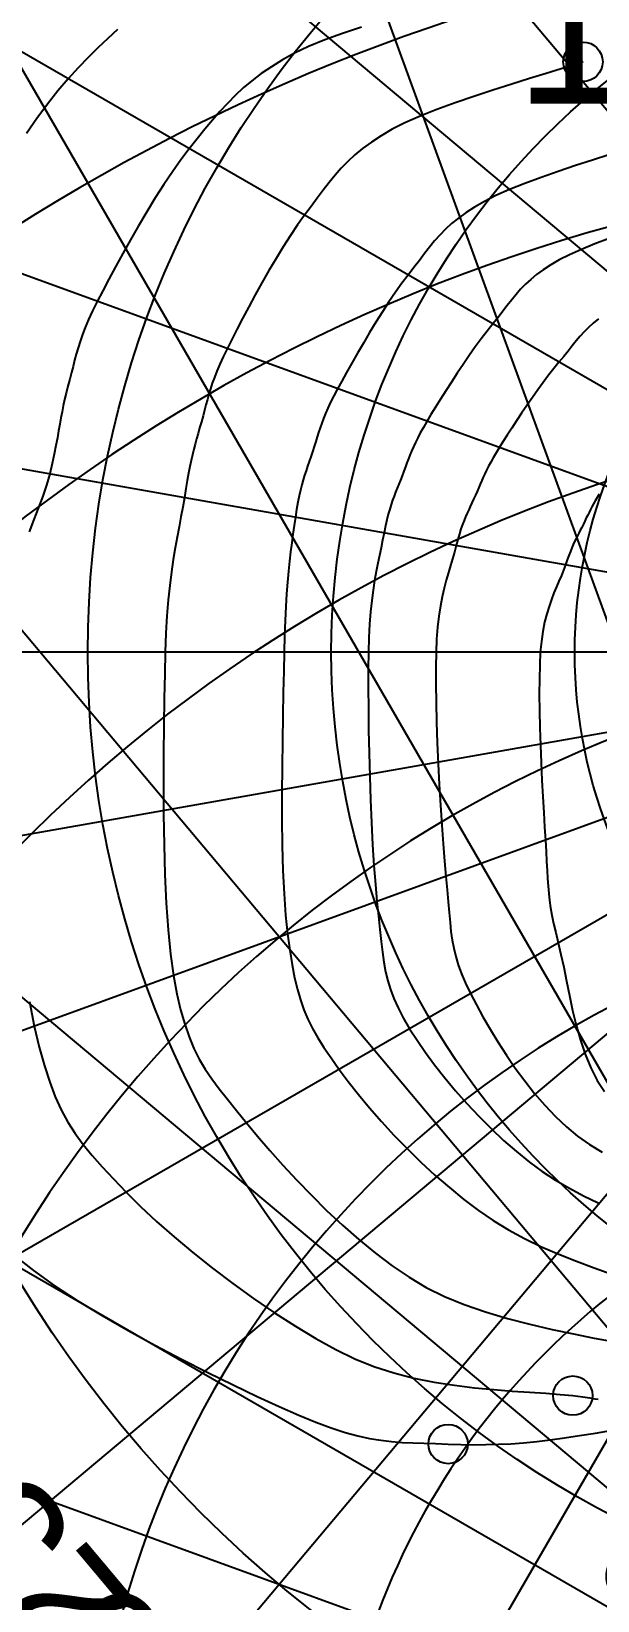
# Model space of a CAD drawing. Header units: metres. Extents: x -58 to 58, y -58 to 58.
# Drawn here: x -31.41 to -14.15, y -28.92 to 18.94 of the extents above; entities that cross this region are included whole.
import ezdxf
from ezdxf.enums import TextEntityAlignment as Align

# ---------------------------------------------------------------- set-up
doc = ezdxf.new("R2010")
doc.units = ezdxf.units.M
for name, color, linetype in [('CUT_REFERENCE', 1, 'Continuous'), ('ENGRAVE_AWA', 4, 'Continuous'), ('ENGRAVE_POLARS', 3, 'Continuous'), ('ENGRAVE_TEXT', 7, 'Continuous'), ('ENGRAVE_VMG', 2, 'Continuous')]:
    doc.layers.add(name, color=color, linetype=linetype)

msp = doc.modelspace()

# ---------------------------------------------------------------- linework, layer by layer
at = {"layer": 'CUT_REFERENCE'}
for radius in [57.5, 53.18, 44.54, 44.54]:
    msp.add_circle((0, 0), radius, dxfattribs=at)
at = {"layer": 'ENGRAVE_AWA'}
for p, q in [((0, -37.117), (-26.531, 35.776)), ((0, 0), (-28.63, 34.12)), ((0, 0), (-34.12, 28.63)), ((0, -37.117), (-36.317, 25.786)), ((0, 0), (-38.573, 22.27)), ((0, 0), (-41.854, 15.234)), ((0, -37.117), (-42.452, 13.476)), ((0, 0), (-43.863, 7.734)), ((0, 0), (-44.54, 0)), ((0, -37.117), (-44.539, 0.256)), ((0, 0), (-43.863, -7.734)), ((0, 0), (-41.854, -15.234)), ((0, 0), (-38.573, -22.27)), ((0, 0), (-34.12, -28.63)), ((0, 0), (-28.63, -34.12)), ((0, 0), (-22.27, -38.573)), ((0, -37.117), (-42.773, -12.422)), ((0, -37.117), (-37.959, -23.301))]:
    msp.add_line(p, q, dxfattribs=at)
for radius in [37.117, 29.693, 22.27, 14.847]:
    msp.add_circle((0, 0), radius, dxfattribs=at)
for radius, start, end in [(66.81, 51.05756, 128.94244), (59.387, 41.49082, 138.50918), (51.963, 32.8783, 147.1217), (44.54, 24.6243, 155.3757), (37.117, 16.2602, 163.7398), (29.693, 7.1808, 172.8192), (22.27, 356.1774, 183.8226), (14.847, 339.5127, 200.4873)]:
    msp.add_arc((0, -37.117), radius, start, end, dxfattribs=at)
at = {"layer": 'ENGRAVE_POLARS'}
for p, q in [((-29.086, 18.726), (-29.385, 18.441)), ((-28.782, 18.995), (-29.086, 18.726)), ((-22.469, 18.677), (-22.962, 18.476)), ((-21.925, 18.876), (-22.469, 18.677)), ((-21.345, 19.069), (-21.925, 18.876)), ((-29.385, 18.441), (-29.684, 18.141)), ((-23.388, 18.273), (-23.758, 18.069)), ((-22.962, 18.476), (-23.388, 18.273)), ((-29.985, 17.824), (-30.29, 17.488)), ((-29.684, 18.141), (-29.985, 17.824)), ((-24.095, 17.862), (-24.403, 17.652)), ((-23.758, 18.069), (-24.095, 17.862)), ((-15.267, 17.794), (-15.717, 17.655)), ((-14.889, 17.914), (-15.267, 17.794)), ((-14.597, 18.012), (-14.889, 17.914)), ((-30.29, 17.488), (-30.603, 17.122)), ((-24.687, 17.436), (-24.952, 17.214)), ((-24.403, 17.652), (-24.687, 17.436)), ((-16.769, 17.328), (-17.341, 17.146)), ((-16.223, 17.499), (-16.769, 17.328)), ((-15.717, 17.655), (-16.223, 17.499)), ((-30.603, 17.122), (-30.922, 16.717)), ((-25.2, 16.984), (-25.437, 16.744)), ((-24.952, 17.214), (-25.2, 16.984)), ((-18.495, 16.757), (-19.048, 16.555)), ((-17.921, 16.954), (-18.495, 16.757)), ((-17.341, 17.146), (-17.921, 16.954)), ((-31.244, 16.283), (-31.565, 15.826)), ((-30.922, 16.717), (-31.244, 16.283)), ((-25.667, 16.494), (-25.894, 16.231)), ((-25.437, 16.744), (-25.667, 16.494)), ((-19.563, 16.352), (-20.024, 16.15)), ((-19.048, 16.555), (-19.563, 16.352)), ((-26.122, 15.955), (-26.356, 15.665)), ((-25.894, 16.231), (-26.122, 15.955)), ((-20.418, 15.952), (-20.751, 15.758)), ((-20.024, 16.15), (-20.418, 15.952)), ((-26.6, 15.358), (-26.854, 15.024)), ((-26.356, 15.665), (-26.6, 15.358)), ((-21.314, 15.37), (-21.552, 15.173)), ((-21.048, 15.564), (-21.314, 15.37)), ((-20.751, 15.758), (-21.048, 15.564)), ((-26.854, 15.024), (-27.113, 14.658)), ((-21.769, 14.972), (-21.968, 14.766)), ((-21.552, 15.173), (-21.769, 14.972)), ((-14.823, 14.844), (-15.35, 14.666)), ((-14.305, 15.015), (-14.823, 14.844)), ((-13.81, 15.175), (-14.305, 15.015)), ((-27.113, 14.658), (-27.374, 14.268)), ((-22.156, 14.553), (-22.337, 14.331)), ((-21.968, 14.766), (-22.156, 14.553)), ((-15.87, 14.483), (-16.369, 14.297)), ((-15.35, 14.666), (-15.87, 14.483)), ((-27.374, 14.268), (-27.635, 13.858)), ((-22.515, 14.1), (-22.696, 13.856)), ((-22.337, 14.331), (-22.515, 14.1)), ((-17.25, 13.93), (-17.603, 13.753)), ((-16.834, 14.112), (-17.25, 13.93)), ((-16.369, 14.297), (-16.834, 14.112)), ((-27.894, 13.436), (-28.146, 13.009)), ((-27.635, 13.858), (-27.894, 13.436)), ((-22.885, 13.6), (-23.086, 13.329)), ((-22.696, 13.856), (-22.885, 13.6)), ((-18.163, 13.413), (-18.396, 13.244)), ((-17.901, 13.582), (-18.163, 13.413)), ((-17.603, 13.753), (-17.901, 13.582)), ((-28.146, 13.009), (-28.391, 12.583)), ((-23.299, 13.035), (-23.516, 12.713)), ((-23.086, 13.329), (-23.299, 13.035)), ((-18.603, 13.075), (-18.79, 12.903)), ((-18.396, 13.244), (-18.603, 13.075)), ((-28.391, 12.583), (-28.625, 12.165)), ((-23.516, 12.713), (-23.735, 12.371)), ((-19.122, 12.547), (-19.276, 12.359)), ((-18.961, 12.728), (-19.122, 12.547)), ((-18.79, 12.903), (-18.961, 12.728)), ((-14.24, 12.458), (-14.648, 12.291)), ((-13.802, 12.626), (-14.24, 12.458)), ((-28.625, 12.165), (-28.846, 11.761)), ((-23.954, 12.012), (-24.171, 11.644)), ((-23.735, 12.371), (-23.954, 12.012)), ((-19.43, 12.162), (-19.586, 11.956)), ((-19.276, 12.359), (-19.43, 12.162)), ((-15.322, 11.971), (-15.582, 11.82)), ((-15.013, 12.128), (-15.322, 11.971)), ((-14.648, 12.291), (-15.013, 12.128)), ((-28.846, 11.761), (-29.051, 11.378)), ((-24.171, 11.644), (-24.384, 11.271)), ((-19.93, 11.507), (-20.12, 11.255)), ((-19.752, 11.738), (-19.93, 11.507)), ((-19.586, 11.956), (-19.752, 11.738)), ((-16.012, 11.523), (-16.191, 11.374)), ((-15.811, 11.671), (-16.012, 11.523)), ((-15.582, 11.82), (-15.811, 11.671)), ((-29.237, 11.023), (-29.402, 10.702)), ((-29.051, 11.378), (-29.237, 11.023)), ((-24.384, 11.271), (-24.59, 10.899)), ((-20.12, 11.255), (-20.315, 10.981)), ((-16.499, 11.072), (-16.637, 10.914)), ((-16.352, 11.224), (-16.499, 11.072)), ((-16.191, 11.374), (-16.352, 11.224)), ((-29.402, 10.702), (-29.545, 10.414)), ((-24.787, 10.535), (-24.973, 10.183)), ((-24.59, 10.899), (-24.787, 10.535)), ((-20.513, 10.689), (-20.712, 10.383)), ((-20.315, 10.981), (-20.513, 10.689)), ((-16.904, 10.582), (-17.041, 10.403)), ((-16.77, 10.752), (-16.904, 10.582)), ((-16.637, 10.914), (-16.77, 10.752)), ((-29.666, 10.152), (-29.768, 9.912)), ((-29.545, 10.414), (-29.666, 10.152)), ((-24.973, 10.183), (-25.147, 9.85)), ((-20.909, 10.069), (-21.103, 9.751)), ((-20.712, 10.383), (-20.909, 10.069)), ((-17.188, 10.215), (-17.348, 10.016)), ((-17.041, 10.403), (-17.188, 10.215)), ((-14.128, 10.173), (-14.285, 10.042)), ((-29.854, 9.69), (-29.927, 9.483)), ((-29.768, 9.912), (-29.854, 9.69)), ((-25.147, 9.85), (-25.305, 9.541)), ((-21.103, 9.751), (-21.292, 9.434)), ((-17.52, 9.8), (-17.698, 9.564)), ((-17.348, 10.016), (-17.52, 9.8)), ((-14.685, 9.639), (-14.806, 9.496)), ((-14.561, 9.777), (-14.685, 9.639)), ((-14.429, 9.911), (-14.561, 9.777)), ((-14.285, 10.042), (-14.429, 9.911)), ((-30.044, 9.096), (-30.094, 8.909)), ((-29.99, 9.286), (-30.044, 9.096)), ((-29.927, 9.483), (-29.99, 9.286)), ((-25.445, 9.261), (-25.566, 9.011)), ((-25.305, 9.541), (-25.445, 9.261)), ((-21.473, 9.124), (-21.645, 8.824)), ((-21.292, 9.434), (-21.473, 9.124)), ((-17.88, 9.314), (-18.065, 9.052)), ((-17.698, 9.564), (-17.88, 9.314)), ((-15.052, 9.19), (-15.185, 9.025)), ((-14.927, 9.347), (-15.052, 9.19)), ((-14.806, 9.496), (-14.927, 9.347)), ((-30.141, 8.722), (-30.189, 8.53)), ((-30.094, 8.909), (-30.141, 8.722)), ((-25.67, 8.784), (-25.758, 8.576)), ((-25.566, 9.011), (-25.67, 8.784)), ((-21.645, 8.824), (-21.805, 8.539)), ((-18.249, 8.783), (-18.431, 8.512)), ((-18.065, 9.052), (-18.249, 8.783)), ((-15.484, 8.66), (-15.644, 8.454)), ((-15.329, 8.85), (-15.484, 8.66)), ((-15.185, 9.025), (-15.329, 8.85)), ((-30.24, 8.33), (-30.296, 8.118)), ((-30.189, 8.53), (-30.24, 8.33)), ((-25.897, 8.205), (-25.952, 8.035)), ((-25.833, 8.384), (-25.897, 8.205)), ((-25.758, 8.576), (-25.833, 8.384)), ((-21.951, 8.275), (-22.081, 8.037)), ((-21.805, 8.539), (-21.951, 8.275)), ((-18.609, 8.241), (-18.78, 7.975)), ((-18.431, 8.512), (-18.609, 8.241)), ((-15.808, 8.234), (-15.975, 8.004)), ((-15.644, 8.454), (-15.808, 8.234)), ((-30.399, 7.709), (-30.44, 7.52)), ((-30.352, 7.907), (-30.399, 7.709)), ((-30.296, 8.118), (-30.352, 7.907)), ((-26.046, 7.71), (-26.089, 7.549)), ((-26.001, 7.871), (-26.046, 7.71)), ((-25.952, 8.035), (-26.001, 7.871)), ((-22.194, 7.823), (-22.291, 7.628)), ((-22.081, 8.037), (-22.194, 7.823)), ((-18.942, 7.719), (-19.094, 7.476)), ((-18.78, 7.975), (-18.942, 7.719)), ((-16.141, 7.768), (-16.306, 7.529)), ((-15.975, 8.004), (-16.141, 7.768)), ((-30.477, 7.335), (-30.511, 7.149)), ((-30.44, 7.52), (-30.477, 7.335)), ((-26.178, 7.211), (-26.229, 7.028)), ((-26.132, 7.384), (-26.178, 7.211)), ((-26.089, 7.549), (-26.132, 7.384)), ((-22.446, 7.286), (-22.508, 7.132)), ((-22.374, 7.45), (-22.446, 7.286)), ((-22.291, 7.628), (-22.374, 7.45)), ((-19.232, 7.25), (-19.355, 7.045)), ((-19.094, 7.476), (-19.232, 7.25)), ((-16.467, 7.292), (-16.623, 7.059)), ((-16.306, 7.529), (-16.467, 7.292)), ((-30.581, 6.757), (-30.62, 6.541)), ((-30.545, 6.958), (-30.581, 6.757)), ((-30.511, 7.149), (-30.545, 6.958)), ((-26.282, 6.846), (-26.33, 6.675)), ((-26.229, 7.028), (-26.282, 6.846)), ((-22.657, 6.708), (-22.7, 6.569)), ((-22.612, 6.846), (-22.657, 6.708)), ((-22.563, 6.987), (-22.612, 6.846)), ((-22.508, 7.132), (-22.563, 6.987)), ((-19.463, 6.861), (-19.556, 6.694)), ((-19.355, 7.045), (-19.463, 6.861)), ((-16.771, 6.833), (-16.909, 6.62)), ((-16.623, 7.059), (-16.771, 6.833)), ((-30.665, 6.306), (-30.717, 6.048)), ((-30.62, 6.541), (-30.665, 6.306)), ((-26.419, 6.352), (-26.461, 6.192)), ((-26.376, 6.512), (-26.419, 6.352)), ((-26.33, 6.675), (-26.376, 6.512)), ((-22.791, 6.278), (-22.841, 6.12)), ((-22.744, 6.427), (-22.791, 6.278)), ((-22.7, 6.569), (-22.744, 6.427)), ((-19.768, 6.266), (-19.822, 6.14)), ((-19.706, 6.398), (-19.768, 6.266)), ((-19.636, 6.54), (-19.706, 6.398)), ((-19.556, 6.694), (-19.636, 6.54)), ((-17.149, 6.242), (-17.248, 6.081)), ((-17.036, 6.422), (-17.149, 6.242)), ((-16.909, 6.62), (-17.036, 6.422)), ((-30.78, 5.761), (-30.854, 5.44)), ((-30.717, 6.048), (-30.78, 5.761)), ((-26.541, 5.854), (-26.58, 5.668)), ((-26.501, 6.027), (-26.541, 5.854)), ((-26.461, 6.192), (-26.501, 6.027)), ((-22.944, 5.816), (-22.993, 5.676)), ((-22.894, 5.963), (-22.944, 5.816)), ((-22.841, 6.12), (-22.894, 5.963)), ((-19.963, 5.777), (-20.008, 5.654)), ((-19.918, 5.898), (-19.963, 5.777)), ((-19.872, 6.018), (-19.918, 5.898)), ((-19.822, 6.14), (-19.872, 6.018)), ((-17.411, 5.799), (-17.478, 5.675)), ((-17.335, 5.934), (-17.411, 5.799)), ((-17.248, 6.081), (-17.335, 5.934)), ((-30.854, 5.44), (-30.947, 5.103)), ((-26.62, 5.465), (-26.661, 5.242)), ((-26.58, 5.668), (-26.62, 5.465)), ((-23.085, 5.4), (-23.129, 5.258)), ((-23.04, 5.538), (-23.085, 5.4)), ((-22.993, 5.676), (-23.04, 5.538)), ((-20.107, 5.388), (-20.161, 5.251)), ((-20.056, 5.525), (-20.107, 5.388)), ((-20.008, 5.654), (-20.056, 5.525)), ((-17.638, 5.342), (-17.684, 5.237)), ((-17.589, 5.449), (-17.638, 5.342)), ((-17.536, 5.559), (-17.589, 5.449)), ((-17.478, 5.675), (-17.536, 5.559)), ((-30.947, 5.103), (-31.062, 4.762)), ((-26.703, 4.993), (-26.748, 4.716)), ((-26.661, 5.242), (-26.703, 4.993)), ((-23.213, 4.947), (-23.252, 4.771)), ((-23.172, 5.108), (-23.213, 4.947)), ((-23.129, 5.258), (-23.172, 5.108)), ((-20.309, 4.883), (-20.356, 4.763)), ((-20.261, 5.002), (-20.309, 4.883)), ((-20.212, 5.124), (-20.261, 5.002)), ((-20.161, 5.251), (-20.212, 5.124)), ((-17.876, 4.79), (-17.93, 4.67)), ((-17.824, 4.91), (-17.876, 4.79)), ((-17.775, 5.023), (-17.824, 4.91)), ((-17.729, 5.131), (-17.775, 5.023)), ((-17.684, 5.237), (-17.729, 5.131)), ((-14.101, 4.827), (-14.168, 4.72)), ((-31.193, 4.414), (-31.336, 4.052)), ((-31.062, 4.762), (-31.193, 4.414)), ((-26.797, 4.424), (-26.851, 4.129)), ((-26.748, 4.716), (-26.797, 4.424)), ((-23.329, 4.361), (-23.365, 4.12)), ((-23.291, 4.577), (-23.329, 4.361)), ((-23.252, 4.771), (-23.291, 4.577)), ((-20.489, 4.368), (-20.532, 4.215)), ((-20.445, 4.509), (-20.489, 4.368)), ((-20.401, 4.639), (-20.445, 4.509)), ((-20.356, 4.763), (-20.401, 4.639)), ((-18.081, 4.348), (-18.129, 4.244)), ((-18.032, 4.452), (-18.081, 4.348)), ((-17.982, 4.559), (-18.032, 4.452)), ((-17.93, 4.67), (-17.982, 4.559)), ((-14.37, 4.353), (-14.412, 4.269)), ((-14.326, 4.439), (-14.37, 4.353)), ((-14.279, 4.527), (-14.326, 4.439)), ((-14.226, 4.62), (-14.279, 4.527)), ((-14.168, 4.72), (-14.226, 4.62)), ((-31.336, 4.052), (-31.484, 3.671)), ((-26.851, 4.129), (-26.909, 3.827)), ((-23.402, 3.865), (-23.438, 3.608)), ((-23.365, 4.12), (-23.402, 3.865)), ((-20.618, 3.855), (-20.66, 3.643)), ((-20.575, 4.045), (-20.618, 3.855)), ((-20.532, 4.215), (-20.575, 4.045)), ((-18.271, 3.898), (-18.318, 3.762)), ((-18.224, 4.021), (-18.271, 3.898)), ((-18.177, 4.135), (-18.224, 4.021)), ((-18.129, 4.244), (-18.177, 4.135)), ((-14.587, 3.909), (-14.635, 3.812)), ((-14.54, 4.005), (-14.587, 3.909)), ((-14.496, 4.097), (-14.54, 4.005)), ((-14.454, 4.184), (-14.496, 4.097)), ((-14.412, 4.269), (-14.454, 4.184)), ((-26.968, 3.513), (-27.028, 3.182)), ((-26.909, 3.827), (-26.968, 3.513)), ((-23.438, 3.608), (-23.474, 3.344)), ((-20.705, 3.418), (-20.753, 3.191)), ((-20.66, 3.643), (-20.705, 3.418)), ((-18.414, 3.444), (-18.464, 3.256)), ((-18.366, 3.612), (-18.414, 3.444)), ((-18.318, 3.762), (-18.366, 3.612)), ((-14.852, 3.382), (-14.894, 3.29)), ((-14.81, 3.469), (-14.852, 3.382)), ((-14.768, 3.554), (-14.81, 3.469)), ((-14.725, 3.637), (-14.768, 3.554)), ((-14.681, 3.723), (-14.725, 3.637)), ((-14.635, 3.812), (-14.681, 3.723)), ((-27.028, 3.182), (-27.087, 2.83)), ((-23.51, 3.069), (-23.544, 2.78)), ((-23.474, 3.344), (-23.51, 3.069)), ((-20.802, 2.958), (-20.852, 2.716)), ((-20.753, 3.191), (-20.802, 2.958)), ((-18.517, 3.056), (-18.575, 2.854)), ((-18.464, 3.256), (-18.517, 3.056)), ((-15.03, 2.958), (-15.079, 2.822)), ((-14.983, 3.08), (-15.03, 2.958)), ((-14.938, 3.19), (-14.983, 3.08)), ((-14.894, 3.29), (-14.938, 3.19)), ((-27.144, 2.451), (-27.196, 2.042)), ((-27.087, 2.83), (-27.144, 2.451)), ((-23.576, 2.472), (-23.607, 2.141)), ((-23.544, 2.78), (-23.576, 2.472)), ((-20.901, 2.46), (-20.949, 2.187)), ((-20.852, 2.716), (-20.901, 2.46)), ((-18.701, 2.431), (-18.764, 2.202)), ((-18.637, 2.647), (-18.701, 2.431)), ((-18.575, 2.854), (-18.637, 2.647)), ((-15.191, 2.506), (-15.257, 2.342)), ((-15.132, 2.668), (-15.191, 2.506)), ((-15.079, 2.822), (-15.132, 2.668)), ((-27.196, 2.042), (-27.242, 1.597)), ((-23.607, 2.141), (-23.634, 1.783)), ((-20.949, 2.187), (-20.994, 1.894)), ((-18.827, 1.959), (-18.886, 1.697)), ((-18.764, 2.202), (-18.827, 1.959)), ((-15.405, 1.998), (-15.482, 1.813)), ((-15.329, 2.173), (-15.405, 1.998)), ((-15.257, 2.342), (-15.329, 2.173)), ((-27.242, 1.597), (-27.281, 1.111)), ((-23.634, 1.783), (-23.659, 1.394)), ((-21.035, 1.578), (-21.071, 1.233)), ((-20.994, 1.894), (-21.035, 1.578)), ((-18.886, 1.697), (-18.94, 1.414)), ((-15.558, 1.615), (-15.633, 1.401)), ((-15.482, 1.813), (-15.558, 1.615)), ((-27.281, 1.111), (-27.311, 0.581)), ((-23.68, 0.97), (-23.697, 0.507)), ((-23.659, 1.394), (-23.68, 0.97)), ((-21.071, 1.233), (-21.1, 0.858)), ((-18.988, 1.106), (-19.028, 0.77)), ((-18.94, 1.414), (-18.988, 1.106)), ((-15.702, 1.169), (-15.766, 0.916)), ((-15.633, 1.401), (-15.702, 1.169)), ((-27.311, 0.581), (-27.331, 0)), ((-23.697, 0.507), (-23.709, 0)), ((-21.1, 0.858), (-21.123, 0.448)), ((-19.028, 0.77), (-19.059, 0.402)), ((-15.821, 0.638), (-15.865, 0.334)), ((-15.766, 0.916), (-15.821, 0.638)), ((-27.331, 0), (-27.346, -0.658)), ((-23.709, 0), (-23.72, -0.574)), ((-21.136, 0), (-21.143, -0.507)), ((-21.123, 0.448), (-21.136, 0)), ((-19.078, 0), (-19.086, -0.455)), ((-19.059, 0.402), (-19.078, 0)), ((-15.898, 0), (-15.918, -0.379)), ((-15.865, 0.334), (-15.898, 0)), ((-19.086, -0.455), (-19.086, -0.97)), ((-15.918, -0.379), (-15.928, -0.808)), ((-27.346, -0.658), (-27.36, -1.407)), ((-23.72, -0.574), (-23.734, -1.225)), ((-21.143, -0.507), (-21.144, -1.081)), ((-15.928, -0.808), (-15.93, -1.278)), ((-27.36, -1.407), (-27.373, -2.228)), ((-23.734, -1.225), (-23.748, -1.938)), ((-21.144, -1.081), (-21.14, -1.709)), ((-19.086, -0.97), (-19.077, -1.533)), ((-15.93, -1.278), (-15.923, -1.78)), ((-21.14, -1.709), (-21.132, -2.378)), ((-19.077, -1.533), (-19.062, -2.134)), ((-15.923, -1.78), (-15.911, -2.302)), ((-27.373, -2.228), (-27.383, -3.104)), ((-23.748, -1.938), (-23.761, -2.698)), ((-21.132, -2.378), (-21.118, -3.074)), ((-19.062, -2.134), (-19.04, -2.759)), ((-15.911, -2.302), (-15.893, -2.836)), ((-23.761, -2.698), (-23.771, -3.489)), ((-19.04, -2.759), (-19.012, -3.397)), ((-15.893, -2.836), (-15.872, -3.372)), ((-27.383, -3.104), (-27.386, -4.014)), ((-21.118, -3.074), (-21.099, -3.784)), ((-23.771, -3.489), (-23.776, -4.295)), ((-21.099, -3.784), (-21.074, -4.496)), ((-19.012, -3.397), (-18.98, -4.036)), ((-15.872, -3.372), (-15.847, -3.899)), ((-27.386, -4.014), (-27.382, -4.942)), ((-23.776, -4.295), (-23.774, -5.101)), ((-18.98, -4.036), (-18.944, -4.665)), ((-15.847, -3.899), (-15.821, -4.409)), ((-21.074, -4.496), (-21.045, -5.195)), ((-18.944, -4.665), (-18.904, -5.271)), ((-15.821, -4.409), (-15.794, -4.89)), ((-27.382, -4.942), (-27.368, -5.87)), ((-23.774, -5.101), (-23.764, -5.892)), ((-21.045, -5.195), (-21.011, -5.868)), ((-15.794, -4.89), (-15.768, -5.334)), ((-18.904, -5.271), (-18.863, -5.842)), ((-15.768, -5.334), (-15.744, -5.73)), ((-15.744, -5.73), (-15.724, -6.077)), ((-27.368, -5.87), (-27.342, -6.778)), ((-23.764, -5.892), (-23.743, -6.652)), ((-21.011, -5.868), (-20.971, -6.502)), ((-18.863, -5.842), (-18.819, -6.367)), ((-15.724, -6.077), (-15.707, -6.383)), ((-23.743, -6.652), (-23.711, -7.366)), ((-20.971, -6.502), (-20.927, -7.083)), ((-18.819, -6.367), (-18.776, -6.834)), ((-15.707, -6.383), (-15.693, -6.657)), ((-15.693, -6.657), (-15.678, -6.904)), ((-27.342, -6.778), (-27.302, -7.649)), ((-20.927, -7.083), (-20.877, -7.599)), ((-18.776, -6.834), (-18.737, -7.243)), ((-15.678, -6.904), (-15.662, -7.134)), ((-15.662, -7.134), (-15.642, -7.353)), ((-27.302, -7.649), (-27.247, -8.465)), ((-23.711, -7.366), (-23.665, -8.017)), ((-20.877, -7.599), (-20.83, -8.051)), ((-18.737, -7.243), (-18.705, -7.609)), ((-18.705, -7.609), (-18.678, -7.938)), ((-15.642, -7.353), (-15.617, -7.569)), ((-15.617, -7.569), (-15.585, -7.79)), ((-23.665, -8.017), (-23.603, -8.591)), ((-20.83, -8.051), (-20.789, -8.455)), ((-18.678, -7.938), (-18.651, -8.237)), ((-15.585, -7.79), (-15.544, -8.022)), ((-15.544, -8.022), (-15.493, -8.273)), ((-27.247, -8.465), (-27.174, -9.207)), ((-23.603, -8.591), (-23.534, -9.09)), ((-20.789, -8.455), (-20.752, -8.819)), ((-18.651, -8.237), (-18.622, -8.514)), ((-18.622, -8.514), (-18.585, -8.775)), ((-15.493, -8.273), (-15.429, -8.551)), ((-15.429, -8.551), (-15.351, -8.863)), ((-23.534, -9.09), (-23.462, -9.532)), ((-20.752, -8.819), (-20.713, -9.15)), ((-18.585, -8.775), (-18.538, -9.027)), ((-18.538, -9.027), (-18.477, -9.278)), ((-15.351, -8.863), (-15.268, -9.216)), ((-27.174, -9.207), (-27.081, -9.857)), ((-23.462, -9.532), (-23.387, -9.926)), ((-20.713, -9.15), (-20.67, -9.455)), ((-20.67, -9.455), (-20.617, -9.742)), ((-18.477, -9.278), (-18.399, -9.535)), ((-18.399, -9.535), (-18.3, -9.803)), ((-15.268, -9.216), (-15.185, -9.608)), ((-27.081, -9.857), (-26.975, -10.417)), ((-23.387, -9.926), (-23.304, -10.28)), ((-20.617, -9.742), (-20.551, -10.017)), ((-20.551, -10.017), (-20.468, -10.288)), ((-18.3, -9.803), (-18.176, -10.092)), ((-15.185, -9.608), (-15.101, -10.028)), ((-15.101, -10.028), (-15.011, -10.468)), ((-26.975, -10.417), (-26.862, -10.91)), ((-23.304, -10.28), (-23.211, -10.603)), ((-20.468, -10.288), (-20.364, -10.563)), ((-18.176, -10.092), (-18.024, -10.406)), ((-18.024, -10.406), (-17.846, -10.749)), ((-15.011, -10.468), (-14.913, -10.921)), ((-31.473, -10.654), (-31.324, -11.401)), ((-26.862, -10.91), (-26.739, -11.344)), ((-23.211, -10.603), (-23.104, -10.904)), ((-23.104, -10.904), (-22.982, -11.191)), ((-20.364, -10.563), (-20.234, -10.848)), ((-20.234, -10.848), (-20.075, -11.151)), ((-17.846, -10.749), (-17.646, -11.114)), ((-14.913, -10.921), (-14.802, -11.376)), ((-31.324, -11.401), (-31.17, -12.045)), ((-26.739, -11.344), (-26.605, -11.732)), ((-22.982, -11.191), (-22.841, -11.473)), ((-22.841, -11.473), (-22.679, -11.758)), ((-20.075, -11.151), (-19.883, -11.48)), ((-19.883, -11.48), (-19.657, -11.833)), ((-17.646, -11.114), (-17.427, -11.494)), ((-14.802, -11.376), (-14.675, -11.826)), ((-26.605, -11.732), (-26.457, -12.082)), ((-22.679, -11.758), (-22.492, -12.055)), ((-19.657, -11.833), (-19.402, -12.203)), ((-17.427, -11.494), (-17.189, -11.886)), ((-17.189, -11.886), (-16.934, -12.283)), ((-14.675, -11.826), (-14.53, -12.262)), ((-31.17, -12.045), (-31.014, -12.612)), ((-26.457, -12.082), (-26.294, -12.405)), ((-26.294, -12.405), (-26.112, -12.711)), ((-22.492, -12.055), (-22.277, -12.373)), ((-22.277, -12.373), (-22.032, -12.72)), ((-19.402, -12.203), (-19.119, -12.586)), ((-16.934, -12.283), (-16.662, -12.68)), ((-14.53, -12.262), (-14.362, -12.674)), ((-31.014, -12.612), (-30.854, -13.112)), ((-26.112, -12.711), (-25.909, -13.01)), ((-22.032, -12.72), (-21.754, -13.095)), ((-19.119, -12.586), (-18.812, -12.977)), ((-16.662, -12.68), (-16.375, -13.072)), ((-14.362, -12.674), (-14.168, -13.056)), ((-30.854, -13.112), (-30.684, -13.558)), ((-25.909, -13.01), (-25.684, -13.314)), ((-25.684, -13.314), (-25.435, -13.631)), ((-21.754, -13.095), (-21.444, -13.487)), ((-18.812, -12.977), (-18.484, -13.371)), ((-18.484, -13.371), (-18.137, -13.763)), ((-16.375, -13.072), (-16.075, -13.453)), ((-14.168, -13.056), (-13.945, -13.397)), ((-30.684, -13.558), (-30.501, -13.96)), ((-25.435, -13.631), (-25.158, -13.973)), ((-21.444, -13.487), (-21.107, -13.892)), ((-18.137, -13.763), (-17.776, -14.15)), ((-16.075, -13.453), (-15.762, -13.817)), ((-15.762, -13.817), (-15.438, -14.16)), ((-30.501, -13.96), (-30.301, -14.328)), ((-30.301, -14.328), (-30.079, -14.675)), ((-25.158, -13.973), (-24.852, -14.349)), ((-24.852, -14.349), (-24.515, -14.759)), ((-21.107, -13.892), (-20.744, -14.306)), ((-20.744, -14.306), (-20.36, -14.723)), ((-17.776, -14.15), (-17.401, -14.527)), ((-15.438, -14.16), (-15.103, -14.476)), ((-30.079, -14.675), (-29.833, -15.011)), ((-24.515, -14.759), (-24.145, -15.191)), ((-20.36, -14.723), (-19.958, -15.138)), ((-17.401, -14.527), (-17.018, -14.889)), ((-15.103, -14.476), (-14.76, -14.76)), ((-14.76, -14.76), (-14.4, -15.014)), ((-29.833, -15.011), (-29.558, -15.347)), ((-24.145, -15.191), (-23.747, -15.64)), ((-19.958, -15.138), (-19.54, -15.547)), ((-17.018, -14.889), (-16.627, -15.231)), ((-16.627, -15.231), (-16.233, -15.549)), ((-14.4, -15.014), (-14.018, -15.247)), ((-29.558, -15.347), (-29.25, -15.694)), ((-29.25, -15.694), (-28.905, -16.063)), ((-23.747, -15.64), (-23.323, -16.099)), ((-19.54, -15.547), (-19.11, -15.946)), ((-16.233, -15.549), (-15.838, -15.838)), ((-28.905, -16.063), (-28.519, -16.466)), ((-23.323, -16.099), (-22.877, -16.562)), ((-19.11, -15.946), (-18.671, -16.328)), ((-15.838, -15.838), (-15.434, -16.102)), ((-15.434, -16.102), (-15.013, -16.348)), ((-28.519, -16.466), (-28.083, -16.901)), ((-22.877, -16.562), (-22.411, -17.022)), ((-18.671, -16.328), (-18.227, -16.69)), ((-18.227, -16.69), (-17.78, -17.027)), ((-15.013, -16.348), (-14.578, -16.576)), ((-14.578, -16.576), (-14.13, -16.789)), ((-28.083, -16.901), (-27.595, -17.357)), ((-22.411, -17.022), (-21.929, -17.473)), ((-17.78, -17.027), (-17.334, -17.334)), ((-27.595, -17.357), (-27.062, -17.828)), ((-21.929, -17.473), (-21.433, -17.909)), ((-17.334, -17.334), (-16.873, -17.616)), ((-16.873, -17.616), (-16.382, -17.881)), ((-27.062, -17.828), (-26.492, -18.305)), ((-21.433, -17.909), (-20.927, -18.324)), ((-16.382, -17.881), (-15.867, -18.129)), ((-15.867, -18.129), (-15.337, -18.36)), ((-31.901, -18.418), (-31.35, -18.859)), ((-26.492, -18.305), (-25.893, -18.782)), ((-20.927, -18.324), (-20.413, -18.71)), ((-15.337, -18.36), (-14.798, -18.576)), ((-14.798, -18.576), (-14.258, -18.777)), ((-31.35, -18.859), (-30.715, -19.313)), ((-25.893, -18.782), (-25.273, -19.253)), ((-20.413, -18.71), (-19.894, -19.063)), ((-19.894, -19.063), (-19.375, -19.375)), ((-14.258, -18.777), (-13.722, -18.963)), ((-30.715, -19.313), (-30.011, -19.772)), ((-25.273, -19.253), (-24.64, -19.71)), ((-19.375, -19.375), (-18.823, -19.65)), ((-30.011, -19.772), (-29.255, -20.233)), ((-24.64, -19.71), (-24.002, -20.146)), ((-18.823, -19.65), (-18.217, -19.897)), ((-18.217, -19.897), (-17.571, -20.119)), ((-29.255, -20.233), (-28.464, -20.688)), ((-24.002, -20.146), (-23.365, -20.555)), ((-23.365, -20.555), (-22.739, -20.93)), ((-17.571, -20.119), (-16.901, -20.317)), ((-16.901, -20.317), (-16.219, -20.494)), ((-16.219, -20.494), (-15.542, -20.651)), ((-28.464, -20.688), (-27.652, -21.133)), ((-22.739, -20.93), (-22.13, -21.263)), ((-15.542, -20.651), (-14.884, -20.79)), ((-14.884, -20.79), (-14.259, -20.915)), ((-14.259, -20.915), (-13.681, -21.026)), ((-27.652, -21.133), (-26.836, -21.562)), ((-22.13, -21.263), (-21.548, -21.548)), ((-26.836, -21.562), (-26.033, -21.968)), ((-26.033, -21.968), (-25.258, -22.348)), ((-21.548, -21.548), (-20.968, -21.784)), ((-20.968, -21.784), (-20.366, -21.978)), ((-20.366, -21.978), (-19.752, -22.135)), ((-25.258, -22.348), (-24.527, -22.694)), ((-19.752, -22.135), (-19.132, -22.26)), ((-19.132, -22.26), (-18.515, -22.357)), ((-18.515, -22.357), (-17.908, -22.432)), ((-17.908, -22.432), (-17.318, -22.488)), ((-17.318, -22.488), (-16.754, -22.532)), ((-24.527, -22.694), (-23.857, -23.001)), ((-16.754, -22.532), (-16.223, -22.567)), ((-16.223, -22.567), (-15.733, -22.599)), ((-15.733, -22.599), (-15.292, -22.633)), ((-15.292, -22.633), (-14.907, -22.672)), ((-14.907, -22.672), (-14.602, -22.712)), ((-14.602, -22.712), (-14.384, -22.744)), ((-14.384, -22.744), (-14.235, -22.767)), ((-14.235, -22.767), (-14.137, -22.781)), ((-23.857, -23.001), (-23.264, -23.264)), ((-23.264, -23.264), (-22.743, -23.481)), ((-22.743, -23.481), (-22.274, -23.656)), ((-22.274, -23.656), (-21.849, -23.794)), ((-21.849, -23.794), (-21.461, -23.901)), ((-21.461, -23.901), (-21.1, -23.979)), ((-15.16, -23.963), (-14.701, -23.893)), ((-14.701, -23.893), (-14.215, -23.814)), ((-14.215, -23.814), (-13.696, -23.723)), ((-21.1, -23.979), (-20.761, -24.035)), ((-20.761, -24.035), (-20.433, -24.073)), ((-20.433, -24.073), (-20.111, -24.097)), ((-20.111, -24.097), (-19.785, -24.112)), ((-19.785, -24.112), (-19.448, -24.122)), ((-19.448, -24.122), (-19.093, -24.133)), ((-19.093, -24.133), (-18.71, -24.148)), ((-18.71, -24.148), (-18.317, -24.163)), ((-18.317, -24.163), (-17.934, -24.17)), ((-17.934, -24.17), (-17.555, -24.168)), ((-17.555, -24.168), (-17.178, -24.157)), ((-17.178, -24.157), (-16.797, -24.138)), ((-16.797, -24.138), (-16.409, -24.109)), ((-16.409, -24.109), (-16.009, -24.07)), ((-16.009, -24.07), (-15.594, -24.021)), ((-15.594, -24.021), (-15.16, -23.963))]:
    msp.add_line(p, q, dxfattribs=at)
at = {"layer": 'ENGRAVE_VMG'}
for centre in [(-14.597, 18.012), (-14.907, -22.672), (-18.71, -24.148)]:
    msp.add_circle(centre, 0.6, dxfattribs=at)

# ---------------------------------------------------------------- texts
at = {"layer": 'ENGRAVE_TEXT'}
msp.add_text('10', height=4.5, dxfattribs=at).set_placement((-13.305, 18.986), align=Align.MIDDLE_CENTER)
for s, height, rotation, p in [('230', 3.8, -230, (-32.266, -27.074)), ('60', 3.5, -300, (-12.858, -29.693)), ('220', 3.8, -220, (-27.074, -32.266))]:
    msp.add_text(s, height=height, rotation=rotation, dxfattribs=at).set_placement(p, align=Align.MIDDLE_CENTER)

doc.saveas('drawing.dxf')
